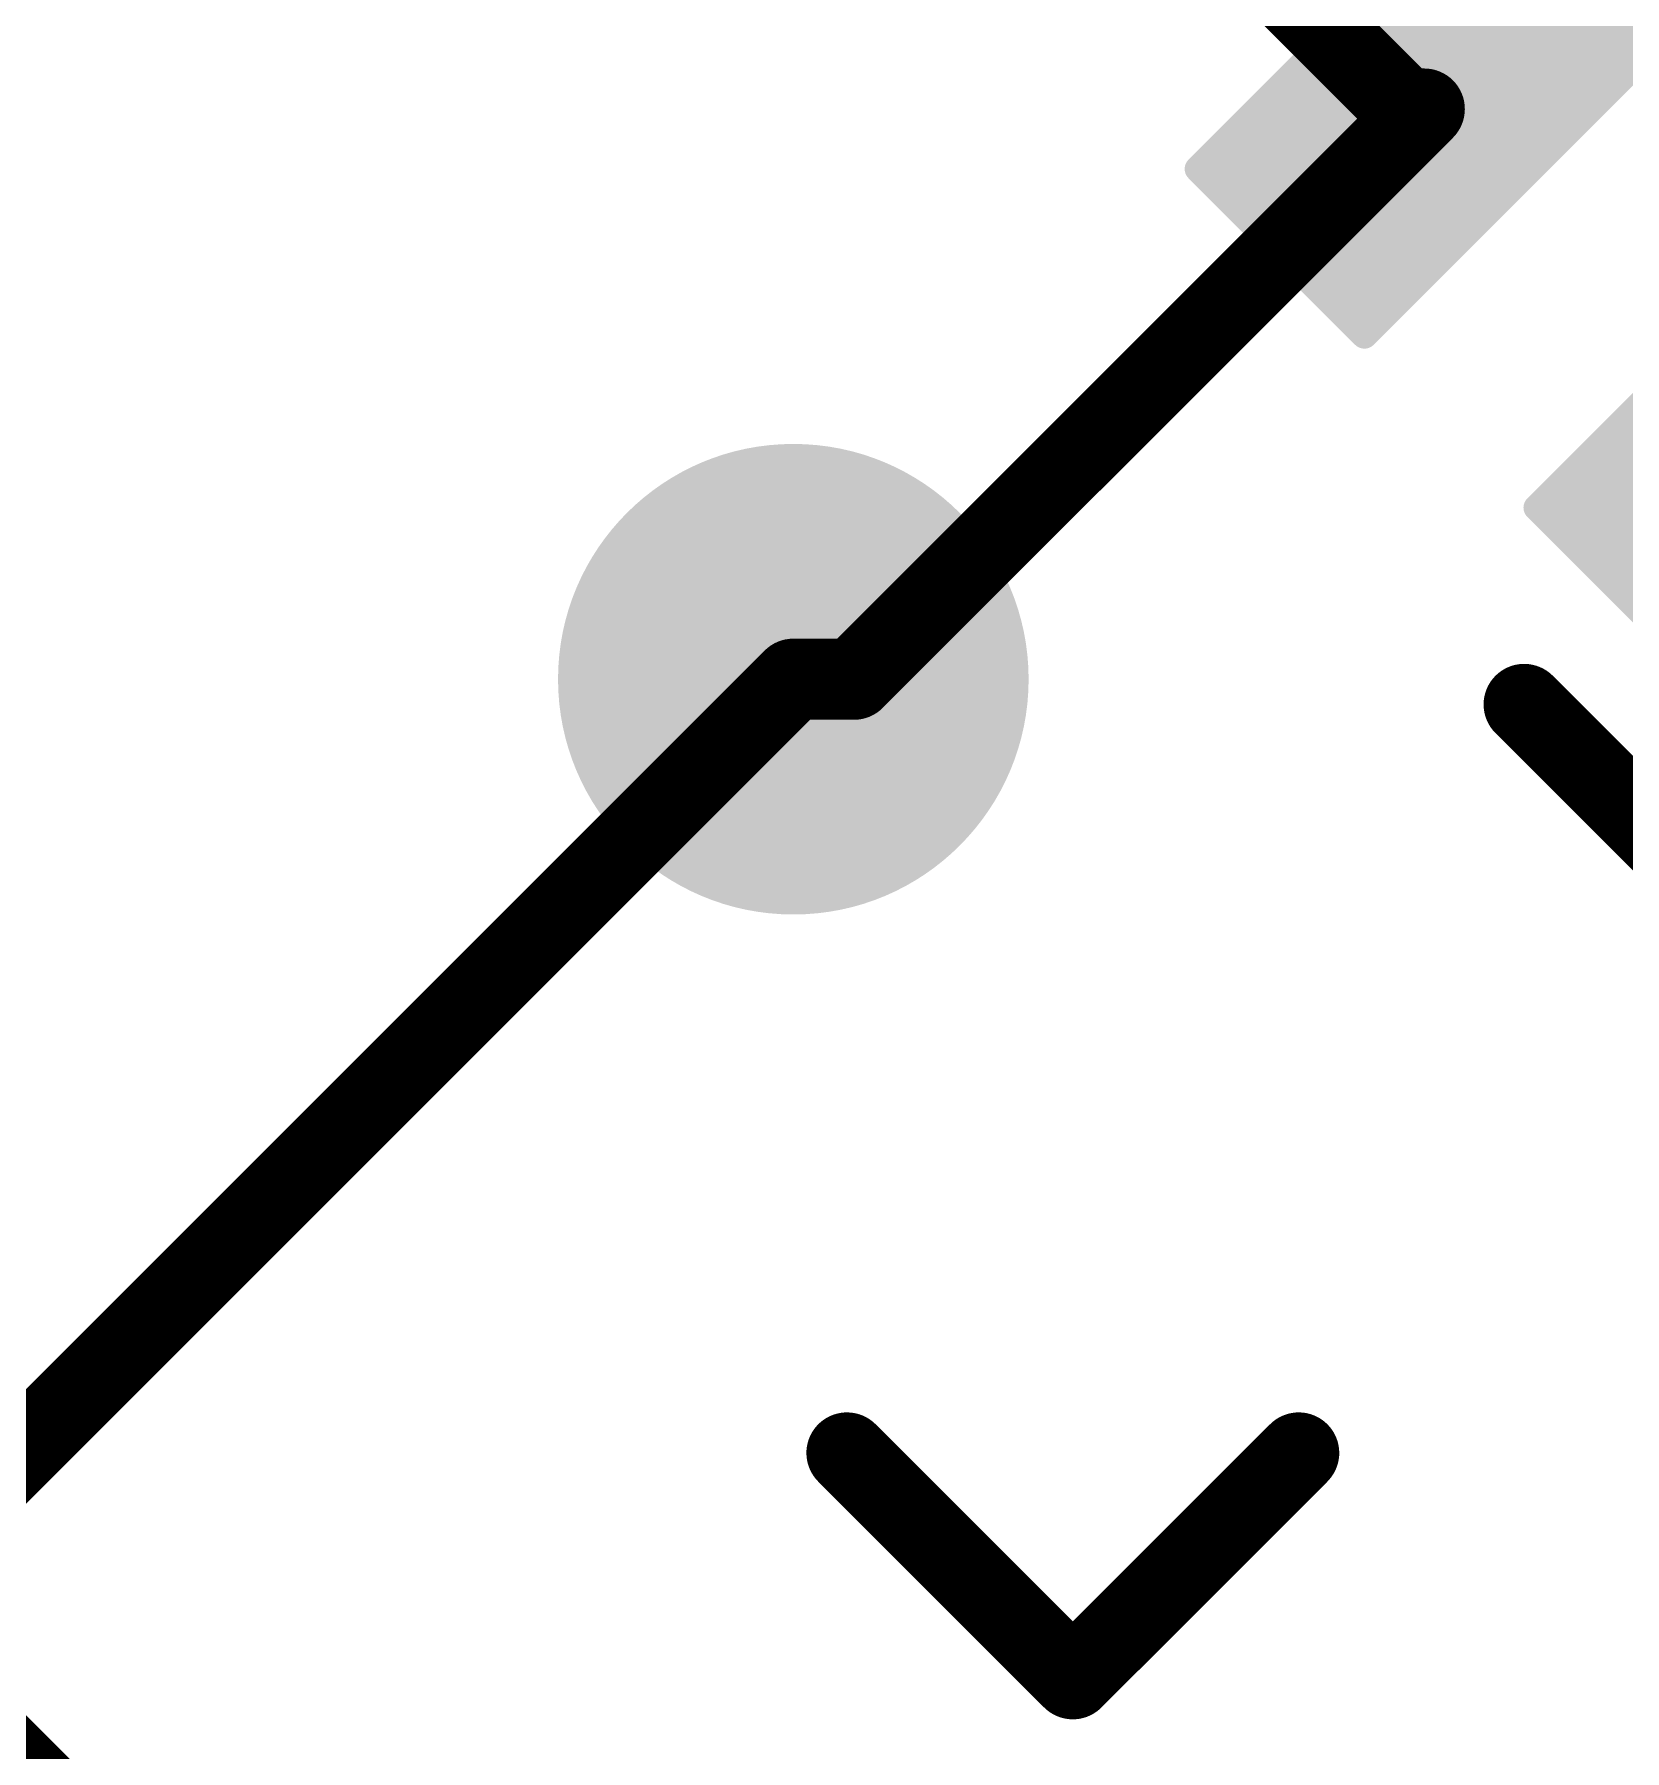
# Model space of a CAD drawing. Header units: inches. Extents: x -176 to 148, y -32 to 86.
# Drawn here: x -1.18 to 3.8, y -27.85 to -22.48 of the extents above; entities that cross this region are included whole.
import ezdxf

# ---------------------------------------------------------------- set-up
doc = ezdxf.new("R2010")
doc.units = ezdxf.units.IN
for name, color, linetype in [('Bottom Layer', 5, 'Continuous'), ('Bottom Solder', 6, 'Continuous'), ('Top 3D Body', 216, 'Continuous'), ('Top Layer', 1, 'Continuous'), ('Top Overlay', 2, 'Continuous'), ('Top Paste', 8, 'Continuous'), ('Top Solder', 216, 'Continuous'), ('Via Holes', 16, 'Continuous')]:
    doc.layers.add(name, color=color, linetype=linetype)

# ---------------------------------------------------------------- blocks, each defined once
blk = doc.blocks.new('CHERRY_CPG151101S11_361')
at = {"layer": 'Top 3D Body'}
for points in [[(10.16, -5.715, 0.254, 0.254, 0), (10.16, 13.335, 0.254, 0.254, 0)], [(7.635, 10.81, 0.254, 0.254, 0), (6.635, 10.81, 0.254, 0.254, 0)], [(7.635, 9.81, 0.254, 0.254, 0), (7.635, 10.81, 0.254, 0.254, 0)]]:
    blk.add_lwpolyline(points, format="xyseb", dxfattribs=at)
for points in [[(6.5715, 10.81, 0.127, 0.127, 1), (6.6985, 10.81, 0.127, 0.127, 1)], [(7.5715, 10.81, 0.127, 0.127, 1), (7.6985, 10.81, 0.127, 0.127, 1)], [(7.5715, 10.81, 0.127, 0.127, 1), (7.6985, 10.81, 0.127, 0.127, 1)], [(7.5715, 9.81, 0.127, 0.127, 1), (7.6985, 9.81, 0.127, 0.127, 1)]]:
    blk.add_lwpolyline(points, format="xyseb", close=True, dxfattribs=at)
blk = doc.blocks.new('SK6812MINI_E_428')
at = {"layer": 'Top Layer'}
h = blk.add_hatch(color=1, dxfattribs=at)
edge = h.paths.add_edge_path()
edge.add_arc((-3.359, 0.381), 0.041, 180, 270)
edge.add_line((-3.359, 0.34), (-2.091, 0.34))
edge.add_arc((-2.091, 0.381), 0.041, 270, 360)
edge.add_line((-2.05, 0.381), (-2.05, 1.119))
edge.add_arc((-2.091, 1.119), 0.041, 0, 90)
edge.add_line((-2.091, 1.16), (-3.359, 1.16))
edge.add_arc((-3.359, 1.119), 0.041, 90, 180)
edge.add_line((-3.4, 1.119), (-3.4, 0.381))
h = blk.add_hatch(color=1, dxfattribs=at)
edge = h.paths.add_edge_path()
edge.add_arc((-3.359, -1.119), 0.041, 180, 270)
edge.add_line((-3.359, -1.16), (-2.091, -1.16))
edge.add_arc((-2.091, -1.119), 0.041, 270, 360)
edge.add_line((-2.05, -1.119), (-2.05, -0.381))
edge.add_arc((-2.091, -0.381), 0.041, 0, 90)
edge.add_line((-2.091, -0.34), (-3.359, -0.34))
edge.add_arc((-3.359, -0.381), 0.041, 90, 180)
edge.add_line((-3.4, -0.381), (-3.4, -1.119))
at = {"layer": 'Top Paste'}
h = blk.add_hatch(color=8, dxfattribs=at)
edge = h.paths.add_edge_path()
edge.add_arc((-3.359, 0.381), 0.041, 180, 270)
edge.add_line((-3.359, 0.34), (-2.091, 0.34))
edge.add_arc((-2.091, 0.381), 0.041, 270, 360)
edge.add_line((-2.05, 0.381), (-2.05, 1.119))
edge.add_arc((-2.091, 1.119), 0.041, 0, 90)
edge.add_line((-2.091, 1.16), (-3.359, 1.16))
edge.add_arc((-3.359, 1.119), 0.041, 90, 180)
edge.add_line((-3.4, 1.119), (-3.4, 0.381))
h = blk.add_hatch(color=8, dxfattribs=at)
edge = h.paths.add_edge_path()
edge.add_arc((-3.359, -1.119), 0.041, 180, 270)
edge.add_line((-3.359, -1.16), (-2.091, -1.16))
edge.add_arc((-2.091, -1.119), 0.041, 270, 360)
edge.add_line((-2.05, -1.119), (-2.05, -0.381))
edge.add_arc((-2.091, -0.381), 0.041, 0, 90)
edge.add_line((-2.091, -0.34), (-3.359, -0.34))
edge.add_arc((-3.359, -0.381), 0.041, 90, 180)
edge.add_line((-3.4, -0.381), (-3.4, -1.119))
at = {"layer": 'Top Solder'}
h = blk.add_hatch(color=216, dxfattribs=at)
edge = h.paths.add_edge_path()
edge.add_arc((-3.359, 0.381), 0.041, 180, 270)
edge.add_line((-3.359, 0.34), (-2.091, 0.34))
edge.add_arc((-2.091, 0.381), 0.041, 270, 360)
edge.add_line((-2.05, 0.381), (-2.05, 1.119))
edge.add_arc((-2.091, 1.119), 0.041, 0, 90)
edge.add_line((-2.091, 1.16), (-3.359, 1.16))
edge.add_arc((-3.359, 1.119), 0.041, 90, 180)
edge.add_line((-3.4, 1.119), (-3.4, 0.381))
h = blk.add_hatch(color=216, dxfattribs=at)
edge = h.paths.add_edge_path()
edge.add_arc((-3.359, -1.119), 0.041, 180, 270)
edge.add_line((-3.359, -1.16), (-2.091, -1.16))
edge.add_arc((-2.091, -1.119), 0.041, 270, 360)
edge.add_line((-2.05, -1.119), (-2.05, -0.381))
edge.add_arc((-2.091, -0.381), 0.041, 0, 90)
edge.add_line((-2.091, -0.34), (-3.359, -0.34))
edge.add_arc((-3.359, -0.381), 0.041, 90, 180)
edge.add_line((-3.4, -0.381), (-3.4, -1.119))
at = {"layer": 'Top Overlay'}
blk.add_lwpolyline([(-3.822, -0.7891, 0.254, 0.254, 0), (-3.822, -1.7891, 0.254, 0.254, 0)], format="xyseb", dxfattribs=at)
blk.add_lwpolyline([(-3.8855, -0.7891, 0.127, 0.127, 1), (-3.7585, -0.7891, 0.127, 0.127, 1)], format="xyseb", close=True, dxfattribs=at)

msp = doc.modelspace()

# ---------------------------------------------------------------- hatches: boundary and pattern name
at = {"layer": 'Bottom Layer'}
h = msp.add_hatch(color=5, dxfattribs=at)
edge = h.paths.add_edge_path()
edge.add_arc((1.2, -24.5), 0.635, 0, 360)
at = {"layer": 'Bottom Solder'}
h = msp.add_hatch(color=6, dxfattribs=at)
edge = h.paths.add_edge_path()
edge.add_arc((1.2, -24.5), 0.7366, 0, 360)
at = {"layer": 'Top Layer'}
h = msp.add_hatch(color=1, dxfattribs=at)
edge = h.paths.add_edge_path()
edge.add_arc((1.2, -24.5), 0.635, 0, 360)
at = {"layer": 'Top Solder'}
h = msp.add_hatch(color=216, dxfattribs=at)
edge = h.paths.add_edge_path()
edge.add_arc((1.2, -24.5), 0.7366, 0, 360)
at = {"layer": 'Via Holes'}
h = msp.add_hatch(color=7, dxfattribs=at)
edge = h.paths.add_edge_path()
edge.add_arc((1.2, -24.5), 0.3556, 0, 360)

# ---------------------------------------------------------------- linework, layer by layer
at = {"layer": 'Bottom Layer'}
msp.add_lwpolyline([(-1.5197, -27.2197, 0.254, 0.254, 0), (1.2, -24.5, 0.254, 0.254, 0)], format="xyseb", dxfattribs=at)
msp.add_lwpolyline([(1.1365, -24.5, 0.127, 0.127, 1), (1.2635, -24.5, 0.127, 0.127, 1)], format="xyseb", close=True, dxfattribs=at)
at = {"layer": 'Top Layer'}
for points in [[(2.2583, -21.8583, 0.254, 0.254, 0), (3.1149, -22.7149, 0.254, 0.254, 0)], [(1.3901, -24.5, 0.254, 0.254, 0), (3.1752, -22.7149, 0.254, 0.254, 0)], [(3.1149, -22.7149, 0.254, 0.254, 0), (3.1752, -22.7149, 0.254, 0.254, 0)], [(1.2, -24.5, 0.254, 0.254, 0), (1.3901, -24.5, 0.254, 0.254, 0)]]:
    msp.add_lwpolyline(points, format="xyseb", dxfattribs=at)
for points in [[(3.0514, -22.7149, 0.127, 0.127, 1), (3.1784, -22.7149, 0.127, 0.127, 1)], [(3.0514, -22.7149, 0.127, 0.127, 1), (3.1784, -22.7149, 0.127, 0.127, 1)], [(3.1117, -22.7149, 0.127, 0.127, 1), (3.2387, -22.7149, 0.127, 0.127, 1)], [(3.1117, -22.7149, 0.127, 0.127, 1), (3.2387, -22.7149, 0.127, 0.127, 1)], [(1.1365, -24.5, 0.127, 0.127, 1), (1.2635, -24.5, 0.127, 0.127, 1)], [(1.3266, -24.5, 0.127, 0.127, 1), (1.4536, -24.5, 0.127, 0.127, 1)], [(1.3266, -24.5, 0.127, 0.127, 1), (1.4536, -24.5, 0.127, 0.127, 1)]]:
    msp.add_lwpolyline(points, format="xyseb", close=True, dxfattribs=at)

# ---------------------------------------------------------------- block references
for name, p, rotation in [('CHERRY_CPG151101S11_361', (-0.1701, -14.5869), 225), ('SK6812MINI_E_428', (5.6324, -21.3184), 45)]:
    msp.add_blockref(name, p, dxfattribs=dict(rotation=rotation))

doc.saveas('drawing.dxf')
